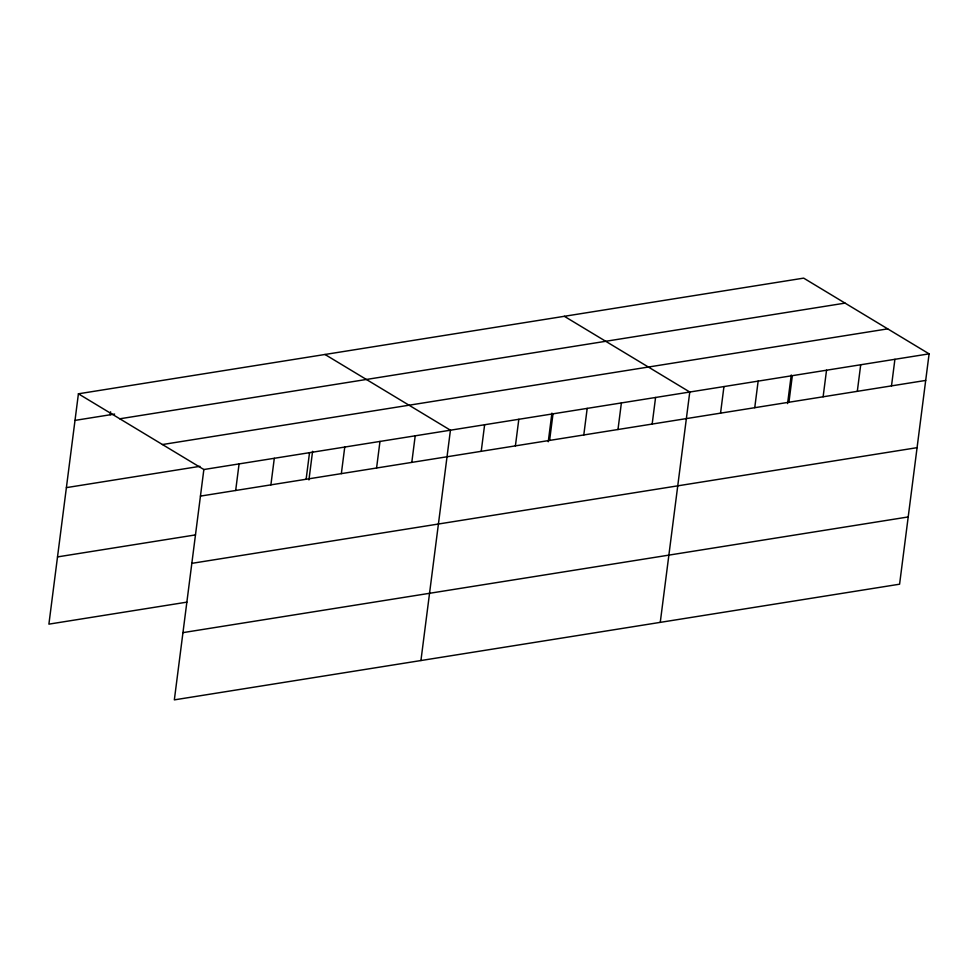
<?xml version="1.0" encoding="UTF-8"?>
<svg xmlns="http://www.w3.org/2000/svg" width="978" height="978" viewBox="0 0 978 978"><rect width="100%" height="100%" fill="white"/><g stroke="black" fill="none" stroke-linecap="round" stroke-linejoin="round"><path stroke-width="1.47" d="M78.411 393.804L203.852 469.526L174.341 699.869L899.589 584.196L929.1 353.853L803.659 278.131L78.411 393.804L48.9 624.147L186.871 602.142M110.233 414.77L110.612 411.811M235.674 490.491L239.072 463.914M270.894 484.868L274.305 458.291M306.126 479.257L309.525 452.667M308.926 479.929L312.593 451.31M341.346 473.633L344.757 447.056M376.579 468.01L379.977 441.433M411.799 462.398L415.21 435.809M420.931 660.541L450.43 430.198L324.989 354.476M481.225 451.323L484.623 424.745M515.406 445.87L518.817 419.293M548.255 441.75L551.922 413.132M549.599 440.418L553.01 413.841M583.793 434.965L587.191 408.388M617.986 429.513L621.385 402.924M652.167 424.061L655.578 397.471M660.26 622.363L689.771 392.019L564.33 316.297M720.554 413.144L723.952 386.567M754.747 407.692L758.146 381.114M787.583 403.572L791.251 374.965M788.928 402.239L792.339 375.662M823.121 396.787L826.532 370.21M857.315 391.334L860.713 364.757M891.508 385.882L894.907 359.305M75 420.393L114.634 414.061M119.805 418.792L845.053 303.119M162.458 444.538L887.706 328.865M66.394 487.631L199.952 466.323M203.852 469.526L929.1 353.853M200.441 496.103L925.689 380.43M57.519 556.91L195.49 534.905M191.835 563.352L917.083 447.667M182.959 632.632L908.207 516.946"/></g></svg>
